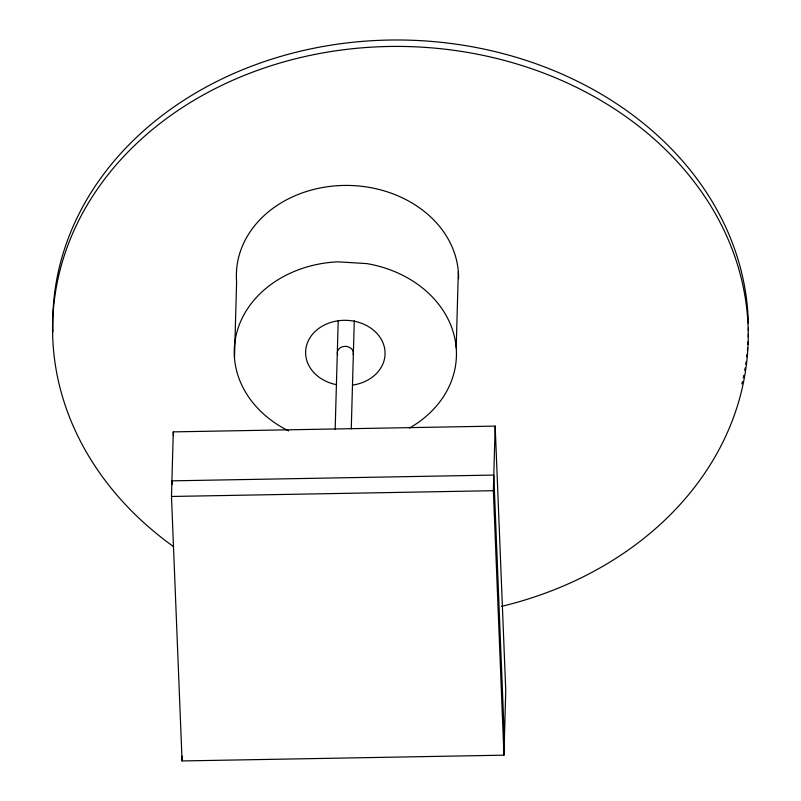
<?xml version="1.0" encoding="UTF-8"?>
<svg xmlns="http://www.w3.org/2000/svg" width="801" height="801" viewBox="0 0 801 801"><rect width="100%" height="100%" fill="white"/><g stroke="black" fill="none" stroke-linecap="round" stroke-linejoin="round"><path stroke-width="1.2" d="M171.474 496.47L173.286 431.879L495.168 426.102L505.761 690.572L503.959 755.173L182.077 760.95L171.474 496.47L493.366 490.693L495.168 426.102M182.077 760.95L182.207 756.144M234.483 358.087L236.615 281.832A111.129 91.254 1.6 0 1 344.33 185.431A111.129 91.254 1.6 0 1 458.572 278.688M335.168 429.266L338.192 321.001M351.259 428.976L354.282 320.71M456.2 347.804L458.332 271.549M504.4 739.553L493.796 475.073L171.915 480.85L172.065 484.595M493.366 490.693L503.959 755.173M173.286 431.879L173.437 435.624M337.642 354.793A8.05 6.608 1.6 0 1 345.081 346.332A8.05 6.608 1.6 0 1 353.181 354.523M409.411 428.084A111.129 91.254 1.6 0 0 454.007 334.898A111.129 91.254 1.6 0 0 366.808 263.599L337.862 261.827A111.129 91.254 1.6 0 0 237.266 330.793A111.129 91.254 1.6 0 0 288.63 430.908M748.054 341.807A347.864 285.647 1.6 0 1 747.904 344.3M747.623 348.045A347.864 285.647 1.6 0 1 747.403 350.548M747.033 354.292A347.864 285.647 1.6 0 1 746.742 356.785M746.091 361.762A347.864 285.647 1.6 0 1 745.731 364.245M745.13 367.969A347.864 285.647 1.6 0 1 744.7 370.442M743.759 375.369A347.864 285.647 1.6 0 1 743.258 377.822M742.447 381.496A347.864 285.647 1.6 0 1 741.876 383.929M52.956 331.924A347.864 285.647 1.6 0 1 391.399 40.02A347.864 285.647 1.6 0 1 748.344 323.143M748.414 328.1A347.864 285.647 1.6 0 1 748.404 330.583M748.344 334.317A347.864 285.647 1.6 0 1 748.274 336.81M173.416 546.522A347.864 285.647 1.6 0 1 184.03 106.473A347.864 285.647 1.6 0 1 708.434 202.212A347.864 285.647 1.6 0 1 501.446 606.407M336.54 384.7A39.75 32.641 1.6 0 1 312.801 333.917A39.75 32.641 1.6 0 1 378.763 335.589A39.75 32.641 1.6 0 1 352.6 385.101"/></g></svg>
